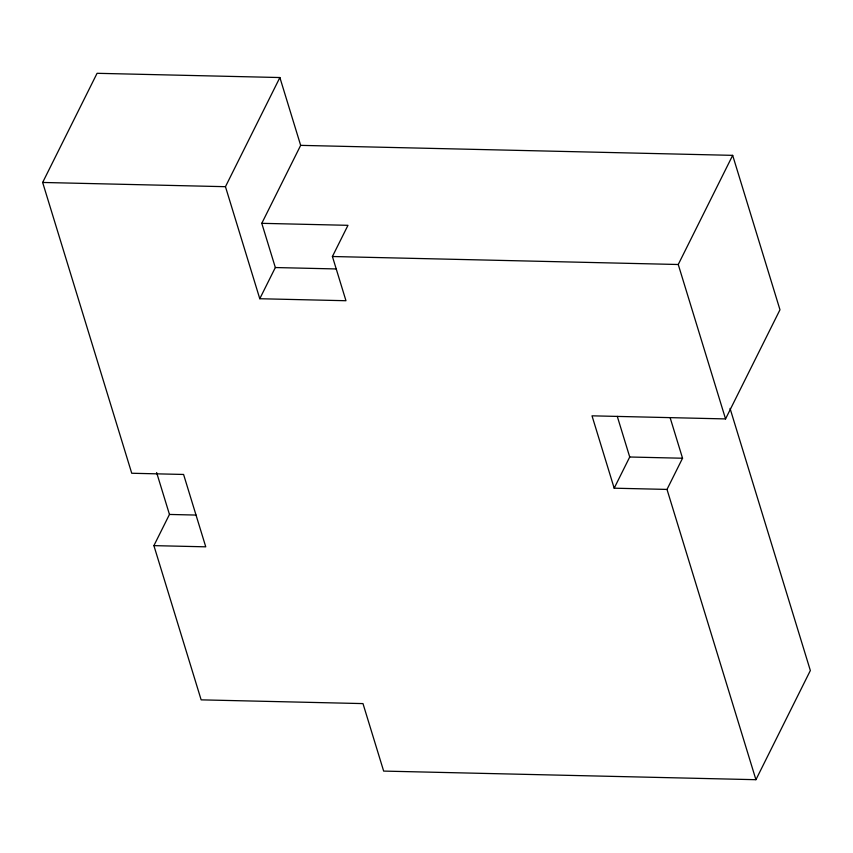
<?xml version="1.0" encoding="UTF-8"?>
<svg xmlns="http://www.w3.org/2000/svg" width="853" height="853" viewBox="0 0 853 853"><rect width="100%" height="100%" fill="white"/><g stroke="black" fill="none" stroke-linecap="round" stroke-linejoin="round"><path stroke-width="1.28" d="M730.051 408.416L810.35 670.543L755.929 779.695L383.658 771.091L362.983 703.597L201.148 699.855L153.903 545.632L205.754 546.826L183.587 474.46L131.735 473.255L42.65 182.457L97.071 73.305L279.88 77.538L300.661 145.362L261.786 223.326L275.338 267.543L259.781 298.731L345.966 300.725L332.414 256.508L347.971 225.32L261.786 223.326M259.781 298.731L225.459 186.69L279.88 77.538M153.903 545.632L169.459 514.444L156.621 472.541M670.106 417.607L682.549 458.232L667.003 489.419L614.181 488.193L592.014 415.827L725.551 418.919L678.252 264.505L732.674 155.353L300.661 145.362M614.181 488.193L629.727 457.005L617.284 416.381M725.551 418.919L779.973 309.767L732.674 155.353M42.65 182.457L225.459 186.69M332.414 256.508L678.252 264.505M275.338 267.543L336.327 268.951M629.727 457.005L682.549 458.232M169.459 514.444L196.041 515.063M667.003 489.419L755.929 779.695"/></g></svg>
